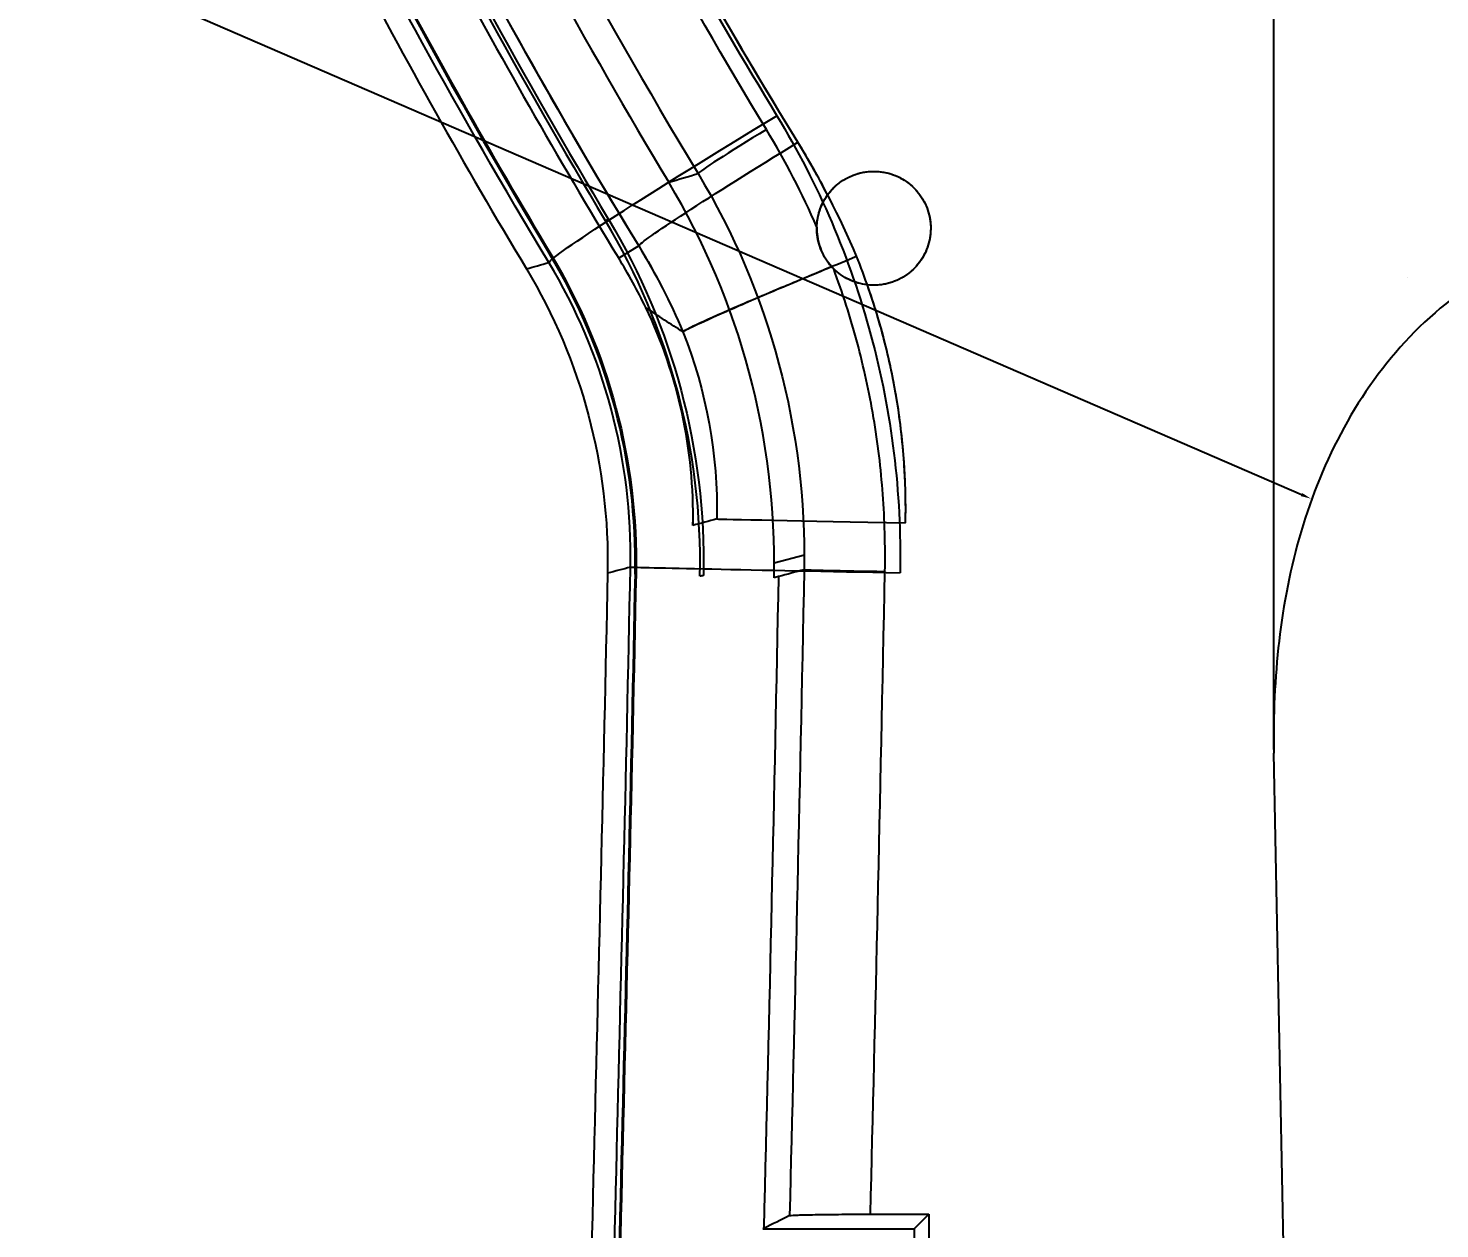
# Model space of a CAD drawing. Header units: inches. Extents: x -850 to 339, y -315 to 884.
# Drawn here: x -31.88 to -7.1, y -198.29 to -177.21 of the extents above; entities that cross this region are included whole.
import ezdxf
from ezdxf.lldxf.tags import DXFTag

# ---------------------------------------------------------------- set-up
doc = ezdxf.new("R2010")
doc.units = ezdxf.units.IN
doc.header["$MEASUREMENT"] = 0
doc.layers.add('SX$17', color=7, linetype='Continuous', true_color=0xffffff)
for name, color, linetype in [('VE200I1$1011000101111', 255, 'Continuous'), ('VE200I11$0000000000011', 255, 'Continuous'), ('VE200I1102$0000000000011', 255, 'Continuous'), ('VE200I13$1011000101111', 255, 'Continuous'), ('VE200I1321$0010000001011', 255, 'Continuous'), ('VE200I1322$0000000000011', 255, 'Continuous'), ('VE200I1323$0000000000011', 255, 'Continuous'), ('VE200I1324$0000000000011', 255, 'Continuous'), ('VE200I1341$0000000000011', 255, 'Continuous'), ('VE200I1342$0000000000011', 255, 'Continuous'), ('VE200I1343$0000000000011', 255, 'Continuous'), ('VE200I1375$0000000000011', 255, 'Continuous'), ('VE200I1379$0000000000011', 255, 'Continuous'), ('VE200I1380$0000000000011', 255, 'Continuous'), ('VE200I1381$0000000000011', 255, 'Continuous'), ('VE200I1382$0000000000011', 255, 'Continuous'), ('VE200I1383$0000000000011', 255, 'Continuous'), ('VE200I1444$0000000000011', 255, 'Continuous'), ('VE200I15$1011000101111', 255, 'Continuous'), ('VE200I16$1011000101111', 255, 'Continuous'), ('VE200I17$1011000101011', 255, 'Continuous'), ('VE200I19$1011000101011', 255, 'Continuous'), ('VE200I2$1011010101111', 255, 'Continuous'), ('VE200I20$1001000100011', 255, 'Continuous'), ('VE200I21$1011000101111', 255, 'Continuous'), ('VE200I22$0011000001011', 255, 'Continuous'), ('VE200I24$0001000000011', 255, 'Continuous'), ('VE200I26$0011000001111', 255, 'Continuous'), ('VE200I27$0011000001111', 255, 'Continuous'), ('VE200I28$1011000101111', 255, 'Continuous'), ('VE200I29$1011000101111', 255, 'Continuous'), ('VE200I30$1001000100011', 255, 'Continuous'), ('VE200I31$0000000000011', 255, 'Continuous'), ('VE200I32$0000000000011', 255, 'Continuous'), ('VE200I33$0000000000011', 255, 'Continuous'), ('VE200I34$0000000000011', 255, 'Continuous'), ('VE200I36$0000000000011', 255, 'Continuous'), ('VE200I37$0000000000011', 255, 'Continuous'), ('VE200I38$0000000000011', 255, 'Continuous'), ('VE200I39$0000000000011', 255, 'Continuous'), ('VE200I4$0010000001011', 255, 'Continuous'), ('VE200I40$0000000000011', 255, 'Continuous'), ('VE200I457$0000000000011', 255, 'Continuous'), ('VE200I458$0000000000011', 255, 'Continuous'), ('VE200I505$0000000000011', 255, 'Continuous'), ('VE200I506$0000000000011', 255, 'Continuous'), ('VE200I507$0000000000011', 255, 'Continuous'), ('VE200I508$0000000000011', 255, 'Continuous'), ('VE200I511$0000000000011', 255, 'Continuous'), ('VE200I512$0000000000011', 255, 'Continuous'), ('VE200I513$0000000000011', 255, 'Continuous'), ('VE200I514$0000000000011', 255, 'Continuous'), ('VE200I515$0000000000011', 255, 'Continuous'), ('VE200I516$0000000000011', 255, 'Continuous'), ('VE200I517$0000000000011', 255, 'Continuous'), ('VE200I518$0000000000011', 255, 'Continuous'), ('VE200I519$0000000000011', 255, 'Continuous'), ('VE200I55$0000000000111', 255, 'Continuous'), ('VE200I551$0000001010011', 255, 'Continuous'), ('VE200I552$0000000000011', 255, 'Continuous'), ('VE200I56$0000000000011', 255, 'Continuous'), ('VE200I57$0000000000011', 255, 'Continuous'), ('VE200I590$0000000000011', 255, 'Continuous'), ('VE200I594$0000000000011', 255, 'Continuous'), ('VE200I595$0000000000011', 255, 'Continuous'), ('VE200I63$0000000000011', 255, 'Continuous'), ('VE200I64$0000000000011', 255, 'Continuous'), ('VE200I65$0000000000011', 255, 'Continuous'), ('VE200I692$0001000000111', 255, 'Continuous'), ('VE200I698$0000000000011', 255, 'Continuous'), ('VE200I7$0000000000011', 255, 'Continuous'), ('VE200I702$0000000000011', 255, 'Continuous'), ('VE200I703$0000000000011', 255, 'Continuous'), ('VE200I709$0000000000011', 255, 'Continuous'), ('VE200I710$0000000000011', 255, 'Continuous'), ('VE200I8$0000000000011', 255, 'Continuous'), ('VE200I866$0001000000011', 255, 'Continuous'), ('VE200I870$0011000001111', 255, 'Continuous'), ('VE200I871$0011000001111', 255, 'Continuous'), ('VE200I9$0011000001111', 255, 'Continuous'), ('VE200I916$0000000000011', 255, 'Continuous'), ('VE200I917$0000000000011', 255, 'Continuous'), ('VE200I918$0000000000011', 255, 'Continuous'), ('VE200I919$0000000000111', 255, 'Continuous'), ('VE200I920$0000000000011', 255, 'Continuous'), ('VE200I921$0000000000011', 255, 'Continuous'), ('VE200I931$1000000100011', 255, 'Continuous'), ('VE200I942$1000000100011', 255, 'Continuous')]:
    doc.layers.add(name, color=color, linetype=linetype)
tags = doc.linetypes.add('HIDDEN', pattern=[0.5, 0.25, -0.25]).pattern_tags.tags
tags[6:7] = [DXFTag(74, 4), DXFTag(75, 0), DXFTag(340, '0'), DXFTag(46, 0.0), DXFTag(50, 0.0), DXFTag(44, 0.0), DXFTag(45, 0.0)]
tags[4:5] = [DXFTag(74, 4), DXFTag(75, 0), DXFTag(340, '0'), DXFTag(46, 0.0), DXFTag(50, 0.0), DXFTag(44, 0.0), DXFTag(45, 0.0)]
doc.dimstyles.get("Standard").update_dxf_attribs({"dimtxt": 5, "dimasz": 0.18, "dimexe": 0.18, "dimexo": 0.0625, "dimgap": 0.09, "dimtad": 0, "dimtih": 1, "dimtoh": 1, "dimzin": 0, "dimdsep": 46, "dimtxsty": 'Standard', "dimcen": 0.09, "dimclrt": 3, "dimadec": 0, "dimazin": 0, "dimtfac": 1, "dimtofl": 0, "dimtmove": 0, "dimatfit": 3, "dimfxl": 0, "dimtolj": 1, "dimtzin": 0, "dimarcsym": 0})

# ---------------------------------------------------------------- blocks, each defined once
blk = doc.blocks.new('*D99')
at = {"color": 0, "lineweight": -2}
for p, q in [((-0.372, -180.658), (-0.372, -226.445)), ((-0.309, -180.478), (-0.192, -180.478)), ((-0.372, -277.411), (-0.372, -231.625)), ((-4.897, -277.591), (-0.192, -277.591))]:
    blk.add_line(p, q, dxfattribs=at)
at = {"color": 0}
for points in [[(-0.402, -180.658), (-0.342, -180.658), (-0.372, -180.478)], [(-0.402, -277.411), (-0.342, -277.411), (-0.372, -277.591)]]:
    blk.add_solid(points, dxfattribs=at)
at = {"layer": 'Defpoints', "color": 0}
for p in [(-0.372, -180.478, 15), (-0.372, -180.478), (-4.96, -277.591, 15)]:
    blk.add_point(p, dxfattribs=at)
at = {"color": 3, "insert": (-0.372, -229.035), "char_height": 5, "attachment_point": 5}
blk.add_mtext('\\A1;97.11', dxfattribs=at)
blk = doc.blocks.new('*D107')
at = {"color": 0, "lineweight": -2}
for p, q in [((-31.375, -176.008), (-31.195, -176.008)), ((-31.195, -176.008), (-9.524, -185.395)), ((-1.434, -188.99), (-1.434, -188.81)), ((-1.524, -188.9), (-1.344, -188.9))]:
    blk.add_line(p, q, dxfattribs=at)
at = {"color": 0}
blk.add_solid([(-9.512, -185.368), (-9.536, -185.423), (-9.359, -185.467)], dxfattribs=at)
at = {"layer": 'Defpoints', "color": 0}
for p in [(-9.359, -185.467, 15), (-1.434, -188.9, 15)]:
    blk.add_point(p, dxfattribs=at)
at = {"color": 3, "insert": (-41.465, -176.008), "char_height": 5, "attachment_point": 5}
blk.add_mtext('\\A1;R8.64', dxfattribs=at)
blk = doc.blocks.new('*D108')
at = {"color": 0, "lineweight": -2}
for p, q in [((-10.009, -189.872), (-10.009, -133.139)), ((-9.829, -133.319), (8.542, -133.319)), ((47.092, -133.319), (28.722, -133.319)), ((47.272, -189.872), (47.272, -133.139))]:
    blk.add_line(p, q, dxfattribs=at)
at = {"color": 0}
for points in [[(-9.829, -133.289), (-9.829, -133.349), (-10.009, -133.319)], [(47.092, -133.289), (47.092, -133.349), (47.272, -133.319)]]:
    blk.add_solid(points, dxfattribs=at)
at = {"layer": 'Defpoints', "color": 0}
for p in [(47.272, -133.319), (-10.009, -189.934, 15), (47.272, -189.934, 15)]:
    blk.add_point(p, dxfattribs=at)
at = {"color": 3, "insert": (18.632, -133.319), "char_height": 5, "attachment_point": 5}
blk.add_mtext('\\A1;57.28', dxfattribs=at)

msp = doc.modelspace()

# ---------------------------------------------------------------- linework, layer by layer
at = {"layer": 'SX$17', "color": 9, "linetype": 'HIDDEN'}
for p, q in [((-7.662, -181.585, 8.6), (-7.662, -181.585, 13.111)), ((-18.784, -186.596, -1.7), (-18.252, -186.454, 13.453))]:
    msp.add_line(p, q, dxfattribs=at)
at = {"layer": 'VE200I1$1011000101111', "color": 30}
msp.add_open_spline([(-24.946, -166.85, 16.286), (-23.135, -170.946, 16.404), (-21.065, -174.91, 16.531), (-18.737, -178.742, 16.66)], degree=3, dxfattribs=at)
at = {"layer": 'VE200I11$0000000000011', "color": 30}
msp.add_arc((70.617, -125.152), 107.863, 204.75111, 211.33366, dxfattribs=at)
at = {"layer": 'VE200I1102$0000000000011', "color": 9, "extrusion": (0.516278, -0.855931, 0.028976)}
msp.add_arc((-108.574, 8.985, 143.855), 1.5, 92.7504, 177.9992, dxfattribs=at)
at = {"layer": 'VE200I13$1011000101111', "color": 30}
msp.add_open_spline([(-22.741, -181.318, 11.843), (-25.951, -175.993, 11.672), (-28.107, -171.424, 11.539), (-29.621, -167.879, 11.445)], degree=3, dxfattribs=at)
at = {"layer": 'VE200I1321$0010000001011', "color": 9}
msp.add_open_spline([(-20.386, -182.537, 11.861), (-20.603, -182.405, 7.638), (-20.819, -182.262, 3.684), (-21.039, -182.109, 0)], degree=3, dxfattribs=at)
at = {"layer": 'VE200I1322$0000000000011', "color": 9}
msp.add_arc((70.617, -125.152), 107.863, 204.75111, 211.33366, dxfattribs=at)
at = {"layer": 'VE200I1323$0000000000011', "color": 9}
msp.add_line((-21.163, -181.029, 11.806), (-21.515, -181.243), dxfattribs=at)
at = {"layer": 'VE200I1324$0000000000011', "color": 9}
msp.add_open_spline([(-19.792, -185.823, 11.907), (-19.931, -185.861, 7.938), (-20.07, -185.899, 3.969), (-20.21, -185.937, 0)], degree=3, dxfattribs=at)
at = {"layer": 'VE200I1341$0000000000011', "color": 9}
msp.add_open_spline([(-27.986, -167.887, 11.408), (-26.028, -172.394, 11.532), (-23.758, -176.776, 11.667), (-21.163, -181.029, 11.806)], degree=3, dxfattribs=at)
at = {"layer": 'VE200I1342$0000000000011', "color": 9, "extrusion": (-0.520664, 0.853277, -0.02877)}
msp.add_arc((108.862, 7.55, -143.788), 3.5, 2.0008, 87.3006, dxfattribs=at)
at = {"layer": 'VE200I1343$0000000000011', "color": 9}
msp.add_open_spline([(-18.368, -179.21, 15.179), (-20.762, -175.307, 15.046), (-22.872, -171.291, 14.917), (-24.708, -167.166, 14.798)], degree=3, dxfattribs=at)
at = {"layer": 'VE200I1375$0000000000011', "color": 9}
msp.add_line((-16.071, -198.029, 14.801), (-16.071, -199.642, 14.801), dxfattribs=at)
at = {"layer": 'VE200I1379$0000000000011', "color": 9}
msp.add_open_spline([(-18.514, -198.055, 13.301), (-18.508, -198.052, 13.469), (-18.473, -198.05, 13.638), (-18.412, -198.047, 13.795), (-18.351, -198.044, 13.951), (-18.262, -198.041, 14.099), (-18.152, -198.039, 14.227), (-18.043, -198.037, 14.354), (-17.91, -198.035, 14.464), (-17.764, -198.034, 14.548), (-17.619, -198.032, 14.632), (-17.457, -198.031, 14.692), (-17.292, -198.031, 14.723), (-17.226, -198.03, 14.736), (-17.16, -198.03, 14.743), (-17.094, -198.03, 14.747)], degree=3, knots=[0, 0, 0, 0, 0.227732, 0.227732, 0.227732, 0.45546, 0.45546, 0.45546, 0.68326, 0.68326, 0.68326, 0.911112, 0.911112, 0.911112, 1, 1, 1, 1], dxfattribs=at)
at = {"layer": 'VE200I1380$0000000000011', "color": 9, "extrusion": (0, 0.999848, -0.017452)}
msp.add_ellipse((18.632, -209.711, -654.429), major_axis=(0, -11.697, -670.129), ratio=0.999848, start_param=3.088256, end_param=3.089785, dxfattribs=at)
at = {"layer": 'VE200I1381$0000000000011', "color": 9}
msp.add_line((-16.071, -198.029, 14.801), (-16.327, -198.286, 0.1), dxfattribs=at)
at = {"layer": 'VE200I1382$0000000000011', "color": 9}
msp.add_line((-18.981, -198.286, 0.1), (-16.327, -198.286, 0.1), dxfattribs=at)
at = {"layer": 'VE200I1383$0000000000011', "color": 9}
msp.add_line((-16.327, -198.286, 0.1), (-16.327, -199.386, 0.1), dxfattribs=at)
at = {"layer": 'VE200I1444$0000000000011', "color": 9}
msp.add_open_spline([(-18.036, -180.697, 14.696), (-18.033, -180.585, 14.696), (-18.011, -180.472, 14.697), (-17.972, -180.367, 14.7), (-17.932, -180.263, 14.702), (-17.874, -180.163, 14.705), (-17.803, -180.078, 14.709), (-17.731, -179.992, 14.713), (-17.643, -179.917, 14.717), (-17.547, -179.86, 14.723), (-17.451, -179.803, 14.728), (-17.344, -179.761, 14.734), (-17.234, -179.739, 14.74), (-17.124, -179.717, 14.745), (-17.009, -179.713, 14.752), (-16.898, -179.729, 14.757), (-16.787, -179.744, 14.763), (-16.677, -179.779, 14.769), (-16.578, -179.83, 14.774), (-16.478, -179.882, 14.78), (-16.386, -179.951, 14.784), (-16.309, -180.033, 14.788), (-16.232, -180.114, 14.792), (-16.168, -180.21, 14.796), (-16.123, -180.312, 14.798), (-16.077, -180.414, 14.801), (-16.048, -180.526, 14.802), (-16.039, -180.637, 14.803), (-16.03, -180.749, 14.803), (-16.04, -180.863, 14.802), (-16.068, -180.971, 14.801), (-16.096, -181.08, 14.8), (-16.143, -181.184, 14.797), (-16.206, -181.277, 14.794), (-16.268, -181.37, 14.791), (-16.347, -181.453, 14.786), (-16.437, -181.52, 14.782), (-16.526, -181.587, 14.777), (-16.629, -181.64, 14.772), (-16.735, -181.673, 14.766), (-16.842, -181.707, 14.76), (-16.956, -181.722, 14.754), (-17.068, -181.719, 14.748), (-17.18, -181.715, 14.742), (-17.293, -181.692, 14.736), (-17.398, -181.652, 14.731), (-17.502, -181.611, 14.725), (-17.601, -181.552, 14.72), (-17.686, -181.479, 14.715), (-17.705, -181.463, 14.714), (-17.723, -181.447, 14.713), (-17.74, -181.429, 14.712)], degree=3, knots=[0, 0, 0, 0, 0.06156, 0.06156, 0.06156, 0.123118, 0.123118, 0.123118, 0.184719, 0.184719, 0.184719, 0.24641, 0.24641, 0.24641, 0.308179, 0.308179, 0.308179, 0.36998, 0.36998, 0.36998, 0.431755, 0.431755, 0.431755, 0.493461, 0.493461, 0.493461, 0.555083, 0.555083, 0.555083, 0.616644, 0.616644, 0.616644, 0.678188, 0.678188, 0.678188, 0.73977, 0.73977, 0.73977, 0.801426, 0.801426, 0.801426, 0.863164, 0.863164, 0.863164, 0.924957, 0.924957, 0.924957, 0.986752, 0.986752, 0.986752, 1, 1, 1, 1], dxfattribs=at)
at = {"layer": 'VE200I15$1011000101111', "color": 30}
msp.add_arc((70.617, -125.152, 0.5), 109.347, 204.33213, 210.97741, dxfattribs=at)
at = {"layer": 'VE200I16$1011000101111', "color": 30}
msp.add_open_spline([(-23.134, -181.433, 0.5), (-23.003, -181.395, 4.281), (-22.872, -181.357, 8.062), (-22.741, -181.318, 11.843)], degree=3, dxfattribs=at)
at = {"layer": 'VE200I17$1011000101011', "color": 30}
msp.add_open_spline([(-21.711, -186.776, 0.5), (-21.853, -193.861, 0.5), (-22.077, -200.943, 0.5), (-22.287, -215.113, 0.5), (-22.237, -222.199, 0.5), (-21.767, -243.448, 0.5), (-21.001, -257.603, 0.5), (-19.958, -271.736, 0.5)], degree=3, knots=[0, 0, 0, 0, 0.25, 0.25, 0.5, 0.5, 1, 1, 1, 1], dxfattribs=at)
at = {"layer": 'VE200I19$1011000101011', "color": 30}
msp.add_open_spline([(-19.369, -274.192, 12.057), (-19.921, -266.914, 12.03), (-20.887, -252.345, 11.981), (-21.625, -234.11, 11.939), (-21.855, -219.512, 11.937), (-21.823, -208.562, 11.945), (-21.568, -197.615, 11.949), (-21.382, -190.318, 11.955), (-21.308, -186.669, 11.959)], degree=3, knots=[0, 0, 0, 0, 0.25, 0.5, 0.625, 0.75, 0.875, 1, 1, 1, 1], dxfattribs=at)
at = {"layer": 'VE200I2$1011010101111', "color": 30}
msp.add_open_spline([(-18.737, -178.742, 16.66), (-18.373, -179.342, 16.681), (-17.729, -180.594, 16.716), (-17.037, -182.588, 16.753), (-16.633, -184.661, 16.774), (-16.56, -186.067, 16.778), (-16.574, -186.769, 16.777)], degree=3, dxfattribs=at)
at = {"layer": 'VE200I20$1001000100011', "color": 30}
msp.add_open_spline([(-21.308, -186.669, 11.959), (-21.443, -186.705, 8.139), (-21.577, -186.741, 4.32), (-21.711, -186.776, 0.5)], degree=3, dxfattribs=at)
at = {"layer": 'VE200I21$1011000101111', "color": 30, "extrusion": (-0.516168, 0.856005, -0.028742)}
msp.add_arc((108.107, 7.538, -143.812), 5, 2.0008, 87.271, dxfattribs=at)
at = {"layer": 'VE200I22$0011000001011', "color": 30}
msp.add_open_spline([(-21.228, -186.791), (-21.369, -193.866), (-21.594, -200.939), (-21.803, -215.091), (-21.754, -222.166), (-21.286, -243.389), (-20.522, -257.517), (-19.481, -271.63)], degree=3, knots=[0, 0, 0, 0, 0.25, 0.25, 0.5, 0.5, 1, 1, 1, 1], dxfattribs=at)
at = {"layer": 'VE200I24$0001000000011', "color": 30}
msp.add_open_spline([(-21.21, -186.786, 0.5), (-21.216, -186.788, 0.333), (-21.222, -186.789, 0.167), (-21.228, -186.791, 0)], degree=3, dxfattribs=at)
at = {"layer": 'VE200I26$0011000001111', "color": 30}
msp.add_arc((70.617, -125.152), 108.864, 204.50855, 210.97508, dxfattribs=at)
at = {"layer": 'VE200I27$0011000001111', "color": 30}
msp.add_open_spline([(-22.722, -181.18), (-22.717, -181.179, 0.167), (-22.711, -181.177, 0.333), (-22.705, -181.175, 0.5)], degree=3, dxfattribs=at)
at = {"layer": 'VE200I28$1011000101111', "color": 30, "extrusion": (0, 0, -1)}
msp.add_ellipse((-31.714, -186.58, 0.5), major_axis=(-9.667, -2.582), ratio=0.99934, start_param=2.86208, end_param=3.422402, dxfattribs=at)
at = {"layer": 'VE200I29$1011000101111', "color": 30}
msp.add_open_spline([(-21.308, -186.669, 11.959), (-21.27, -184.793, 11.971), (-21.776, -182.916, 11.932), (-22.741, -181.318, 11.843)], degree=3, dxfattribs=at)
at = {"layer": 'VE200I30$1001000100011', "color": 30, "extrusion": (0.020005, 0.999799, 0.001049)}
msp.add_arc((12.573, 11.98, -187.045), 5, 2, 86.9981, dxfattribs=at)
at = {"layer": 'VE200I31$0000000000011', "color": 30}
msp.add_open_spline([(-20.386, -182.537, 11.861), (-20.386, -182.537, 11.867)], degree=1, dxfattribs=at)
at = {"layer": 'VE200I32$0000000000011', "color": 30}
msp.add_open_spline([(-20.386, -182.537, 11.867), (-19.974, -183.576, 11.9), (-19.77, -184.7, 11.914), (-19.792, -185.823, 11.907)], degree=3, dxfattribs=at)
at = {"layer": 'VE200I33$0000000000011', "color": 30}
msp.add_open_spline([(-19.792, -185.823, 11.907), (-19.931, -185.861, 7.938), (-20.07, -185.899, 3.969), (-20.21, -185.937, 0)], degree=3, dxfattribs=at)
at = {"layer": 'VE200I34$0000000000011', "color": 30}
msp.add_ellipse((-28.713, -185.775), major_axis=(-8.21, -2.221), ratio=0.999339, start_param=2.858265, end_param=3.32323, dxfattribs=at)
at = {"layer": 'VE200I36$0000000000011', "color": 30}
msp.add_open_spline([(-27.986, -167.887, 11.408), (-26.508, -171.288, 11.502), (-24.377, -175.761, 11.634), (-21.163, -181.029, 11.806)], degree=3, dxfattribs=at)
at = {"layer": 'VE200I37$0000000000011', "color": 30}
msp.add_line((-21.163, -181.029, 11.806), (-21.515, -181.243), dxfattribs=at)
at = {"layer": 'VE200I38$0000000000011', "color": 30}
msp.add_open_spline([(-21.163, -181.029, 11.806), (-20.868, -181.511, 11.827), (-20.609, -182.015, 11.845), (-20.386, -182.537, 11.861)], degree=3, dxfattribs=at)
at = {"layer": 'VE200I39$0000000000011', "color": 30}
msp.add_open_spline([(-20.386, -182.537, 11.861), (-20.603, -182.405, 7.633), (-20.82, -182.261, 3.679), (-21.039, -182.109, 0)], degree=3, dxfattribs=at)
at = {"layer": 'VE200I4$0010000001011', "color": 30}
msp.add_open_spline([(-21.21, -186.786, 0.5), (-21.352, -193.871, 0.5), (-21.577, -200.953, 0.5), (-21.786, -215.123, 0.5), (-21.736, -222.208, 0.5), (-21.266, -243.459, 0.5), (-20.499, -257.605, 0.5), (-19.456, -271.736, 0.5)], degree=3, knots=[0, 0, 0, 0, 0.25, 0.25, 0.5, 0.5, 1, 1, 1, 1], dxfattribs=at)
at = {"layer": 'VE200I40$0000000000011', "color": 30}
msp.add_arc((-31.168, -187.12), 11.301, 26.3219, 31.3337, dxfattribs=at)
at = {"layer": 'VE200I457$0000000000011', "color": 9}
msp.add_open_spline([(-18.036, -180.697, 14.696), (-18.292, -180.107, 14.682), (-18.587, -179.536, 14.666), (-18.921, -178.985, 14.647)], degree=3, dxfattribs=at)
at = {"layer": 'VE200I458$0000000000011', "color": 9}
msp.add_open_spline([(-18.921, -178.985, 14.647), (-21.838, -174.159, 14.483), (-24.346, -169.132, 14.324), (-26.445, -163.905, 14.182)], degree=3, dxfattribs=at)
at = {"layer": 'VE200I505$0000000000011', "color": 9}
msp.add_open_spline([(-17.094, -198.03, 14.747), (-17.006, -194.568, 14.752), (-16.921, -190.807, 14.756), (-16.84, -186.745, 14.761)], degree=3, dxfattribs=at)
at = {"layer": 'VE200I506$0000000000011', "color": 9}
msp.add_open_spline([(-16.84, -186.745, 14.761), (-16.831, -186.293, 14.761), (-16.855, -185.388, 14.76), (-17.019, -184.041, 14.751), (-17.308, -182.715, 14.736), (-17.583, -181.853, 14.721), (-17.74, -181.429, 14.712)], degree=3, dxfattribs=at)
at = {"layer": 'VE200I507$0000000000011', "color": 9}
msp.add_open_spline([(-18.036, -180.697, 14.696), (-18.038, -180.808, 14.696), (-18.021, -180.922, 14.695), (-17.987, -181.028, 14.697), (-17.953, -181.134, 14.698), (-17.899, -181.236, 14.702), (-17.832, -181.325, 14.707), (-17.804, -181.362, 14.709), (-17.773, -181.397, 14.711), (-17.74, -181.429, 14.712)], degree=3, knots=[0, 0, 0, 0, 0.414826, 0.414826, 0.414826, 0.829732, 0.829732, 0.829732, 1, 1, 1, 1], dxfattribs=at)
at = {"layer": 'VE200I508$0000000000011', "color": 9}
msp.add_open_spline([(-17.846, -180.133, 15.207), (-17.78, -180.042, 15.211), (-17.698, -179.962, 15.215), (-17.606, -179.898, 15.22), (-17.514, -179.834, 15.225), (-17.41, -179.785, 15.231), (-17.302, -179.755, 15.237), (-17.194, -179.726, 15.242), (-17.079, -179.714, 15.249), (-16.967, -179.722, 15.254), (-16.856, -179.729, 15.26), (-16.744, -179.756, 15.266), (-16.641, -179.801, 15.272), (-16.538, -179.845, 15.277), (-16.441, -179.908, 15.282), (-16.358, -179.984, 15.287), (-16.276, -180.06, 15.291), (-16.206, -180.151, 15.295), (-16.153, -180.25, 15.297), (-16.1, -180.349, 15.3), (-16.064, -180.458, 15.302), (-16.047, -180.569, 15.303), (-16.03, -180.679, 15.304), (-16.032, -180.794, 15.304), (-16.053, -180.904, 15.302), (-16.074, -181.014, 15.301), (-16.113, -181.122, 15.299), (-16.169, -181.218, 15.296), (-16.225, -181.315, 15.294), (-16.298, -181.404, 15.29), (-16.383, -181.477, 15.285), (-16.468, -181.55, 15.281), (-16.566, -181.609, 15.276), (-16.67, -181.65, 15.27), (-16.774, -181.691, 15.265), (-16.887, -181.715, 15.259), (-16.999, -181.719, 15.253), (-17.049, -181.721, 15.25), (-17.099, -181.719, 15.247), (-17.148, -181.713, 15.245)], degree=3, knots=[0, 0, 0, 0, 0.080419, 0.080419, 0.080419, 0.160832, 0.160832, 0.160832, 0.241324, 0.241324, 0.241324, 0.321872, 0.321872, 0.321872, 0.402402, 0.402402, 0.402402, 0.48285, 0.48285, 0.48285, 0.56319, 0.56319, 0.56319, 0.64344, 0.64344, 0.64344, 0.723655, 0.723655, 0.723655, 0.803905, 0.803905, 0.803905, 0.884245, 0.884245, 0.884245, 0.964694, 0.964694, 0.964694, 1, 1, 1, 1], dxfattribs=at)
at = {"layer": 'VE200I511$0000000000011', "color": 9}
msp.add_open_spline([(-20.386, -182.537, 11.867), (-20.376, -182.524, 12.253), (-20.305, -182.486, 12.642), (-20.179, -182.426, 13.002), (-20.051, -182.366, 13.367), (-19.863, -182.281, 13.713), (-19.63, -182.179, 14.011), (-19.397, -182.076, 14.309), (-19.113, -181.954, 14.567), (-18.802, -181.821, 14.764), (-18.49, -181.689, 14.961), (-18.142, -181.543, 15.102), (-17.788, -181.395, 15.176), (-17.784, -181.394, 15.177), (-17.78, -181.392, 15.178), (-17.776, -181.39, 15.179)], degree=3, knots=[0, 0, 0, 0, 0.246766, 0.246766, 0.246766, 0.497055, 0.497055, 0.497055, 0.747361, 0.747361, 0.747361, 0.997684, 0.997684, 0.997684, 1, 1, 1, 1], dxfattribs=at)
at = {"layer": 'VE200I512$0000000000011', "color": 9}
msp.add_open_spline([(-17.777, -181.391, 15.178), (-17.851, -181.309, 15.169), (-17.912, -181.214, 15.163), (-17.955, -181.113, 15.161), (-17.998, -181.012, 15.159), (-18.025, -180.902, 15.161), (-18.033, -180.792, 15.166), (-18.041, -180.683, 15.171), (-18.031, -180.571, 15.179), (-18.003, -180.465, 15.186), (-17.972, -180.346, 15.195), (-17.918, -180.232, 15.203), (-17.846, -180.133, 15.207)], degree=3, knots=[0, 0, 0, 0, 0.242924, 0.242924, 0.242924, 0.485921, 0.485921, 0.485921, 0.728515, 0.728515, 0.728515, 1, 1, 1, 1], dxfattribs=at)
at = {"layer": 'VE200I513$0000000000011', "color": 9}
msp.add_open_spline([(-17.846, -180.133, 15.207), (-18.008, -179.821, 15.198), (-18.183, -179.513, 15.189), (-18.368, -179.21, 15.179)], degree=3, dxfattribs=at)
at = {"layer": 'VE200I514$0000000000011', "color": 9}
msp.add_open_spline([(-21.163, -181.029, 11.806), (-20.866, -181.516, 11.827), (-20.607, -182.019, 11.846), (-20.386, -182.537, 11.861)], degree=3, dxfattribs=at)
at = {"layer": 'VE200I515$0000000000011', "color": 9}
msp.add_open_spline([(-20.386, -182.537, 11.861), (-20.386, -182.537, 11.867)], degree=1, dxfattribs=at)
at = {"layer": 'VE200I516$0000000000011', "color": 9}
msp.add_open_spline([(-16.478, -185.891, 15.28), (-16.471, -185.537, 15.281), (-16.488, -184.827, 15.28), (-16.609, -183.769, 15.273), (-16.825, -182.727, 15.262), (-17.03, -182.047, 15.251), (-17.148, -181.713, 15.245)], degree=3, dxfattribs=at)
at = {"layer": 'VE200I517$0000000000011', "color": 9}
msp.add_open_spline([(-17.148, -181.713, 15.245), (-17.259, -181.701, 15.239), (-17.37, -181.669, 15.228), (-17.47, -181.62, 15.217), (-17.57, -181.572, 15.206), (-17.664, -181.506, 15.193), (-17.743, -181.427, 15.183), (-17.755, -181.415, 15.181), (-17.766, -181.403, 15.18), (-17.777, -181.391, 15.178)], degree=3, knots=[0, 0, 0, 0, 0.466145, 0.466145, 0.466145, 0.931875, 0.931875, 0.931875, 1, 1, 1, 1], dxfattribs=at)
at = {"layer": 'VE200I518$0000000000011', "color": 9}
msp.add_open_spline([(-20.386, -182.537, 11.867), (-19.974, -183.577, 11.9), (-19.77, -184.701, 11.914), (-19.792, -185.823, 11.907)], degree=3, dxfattribs=at)
at = {"layer": 'VE200I519$0000000000011', "color": 9, "extrusion": (0.019385, 0.999812, 0.001016)}
msp.add_arc((12.688, 11.974, -186.16), 3.5, 2, 86.9996, dxfattribs=at)
at = {"layer": 'VE200I55$0000000000111', "color": 30}
msp.add_open_spline([(-16.478, -185.891, 15.28), (-16.47, -185.492, 15.281), (-16.494, -184.692, 15.279), (-16.651, -183.503, 15.271), (-16.928, -182.335, 15.257), (-17.189, -181.579, 15.243), (-17.338, -181.209, 15.235)], degree=3, dxfattribs=at)
at = {"layer": 'VE200I551$0000001010011', "color": 9}
msp.add_open_spline([(-18.709, -186.835, 0.5), (-18.786, -190.65, 0.5), (-18.871, -194.465, 0.5), (-18.967, -198.279, 0.5)], degree=3, dxfattribs=at)
at = {"layer": 'VE200I552$0000000000011', "color": 9}
msp.add_line((-18.967, -198.279, 0.5), (-18.981, -198.286, 0.1), dxfattribs=at)
at = {"layer": 'VE200I56$0000000000011', "color": 30}
msp.add_open_spline([(-17.338, -181.209, 15.235), (-17.632, -180.517, 15.219), (-17.975, -179.851, 15.2), (-18.368, -179.21, 15.179)], degree=3, dxfattribs=at)
at = {"layer": 'VE200I57$0000000000011', "color": 30}
msp.add_open_spline([(-18.368, -179.21, 15.179), (-20.747, -175.332, 15.047), (-22.86, -171.317, 14.918), (-24.708, -167.166, 14.798)], degree=3, dxfattribs=at)
at = {"layer": 'VE200I590$0000000000011', "color": 9, "extrusion": (0.020002, 0.999799, 0.00106)}
msp.add_arc((13.022, 13.461, -187.029), 1.5, 2, 86.9664, dxfattribs=at)
at = {"layer": 'VE200I594$0000000000011', "color": 9}
msp.add_open_spline([(-18.259, -186.715, 13.315), (-18.341, -190.793, 13.311), (-18.427, -194.581, 13.306), (-18.514, -198.055, 13.301)], degree=3, dxfattribs=at)
at = {"layer": 'VE200I595$0000000000011', "color": 9}
msp.add_open_spline([(-18.514, -198.055, 13.301), (-18.665, -198.13, 9.034), (-18.816, -198.204, 4.767), (-18.967, -198.279, 0.5)], degree=3, dxfattribs=at)
at = {"layer": 'VE200I63$0000000000011', "color": 30, "extrusion": (-0.520664, 0.853277, -0.02877)}
msp.add_arc((108.862, 7.55, -143.788), 3.5, 2.0008, 87.3006, dxfattribs=at)
at = {"layer": 'VE200I64$0000000000011', "color": 30}
msp.add_open_spline([(-20.386, -182.537, 11.867), (-20.377, -182.522, 12.261), (-20.23, -182.44, 13.1), (-19.536, -182.13, 14.262), (-18.476, -181.68, 15.037), (-17.702, -181.359, 15.215), (-17.338, -181.209, 15.235)], degree=3, dxfattribs=at)
at = {"layer": 'VE200I65$0000000000011', "color": 30, "extrusion": (0.019385, 0.999812, 0.001016)}
msp.add_arc((12.688, 11.974, -186.16), 3.5, 2, 86.9996, dxfattribs=at)
at = {"layer": 'VE200I692$0001000000111', "color": 9}
msp.add_ellipse((-31.792, -186.6, -1.7), major_axis=(-11.313, -3.014), ratio=0.99934, start_param=2.861426, end_param=3.421561, dxfattribs=at)
at = {"layer": 'VE200I698$0000000000011', "color": 9}
msp.add_arc((70.617, -125.152, -1.7), 106.422, 201.73136, 210.9673, dxfattribs=at)
at = {"layer": 'VE200I7$0000000000011', "color": 30}
msp.add_arc((70.617, -125.152, 0.5), 108.846, 204.45127, 210.9775, dxfattribs=at)
at = {"layer": 'VE200I702$0000000000011', "color": 9}
msp.add_ellipse((-28.713, -185.775), major_axis=(-8.208, -2.228), ratio=0.999339, start_param=2.857392, end_param=3.322357, dxfattribs=at)
at = {"layer": 'VE200I703$0000000000011', "color": 9}
msp.add_arc((-31.168, -187.12), 11.301, 26.3219, 31.3337, dxfattribs=at)
at = {"layer": 'VE200I709$0000000000011', "color": 9}
msp.add_arc((70.617, -125.152), 107.663, 201.73756, 210.97529, dxfattribs=at)
at = {"layer": 'VE200I710$0000000000011', "color": 9, "extrusion": (0, 0, -1)}
msp.add_ellipse((-31.732, -186.584), major_axis=(-11.313, -3.014), ratio=0.99934, start_param=2.861481, end_param=3.421755, dxfattribs=at)
at = {"layer": 'VE200I8$0000000000011', "color": 30, "extrusion": (0, 0, -1)}
msp.add_ellipse((-31.715, -186.58, 0.5), major_axis=(-10.153, -2.705), ratio=0.99934, start_param=2.861446, end_param=3.421757, dxfattribs=at)
at = {"layer": 'VE200I866$0001000000011', "color": 9}
msp.add_open_spline([(-20.027, -186.815, 0), (-20.047, -186.82, -0.567), (-20.067, -186.825, -1.133), (-20.087, -186.83, -1.7)], degree=3, dxfattribs=at)
at = {"layer": 'VE200I870$0011000001111', "color": 9}
msp.add_arc((70.617, -125.152, -1.7), 107.722, 201.73119, 210.96708, dxfattribs=at)
at = {"layer": 'VE200I871$0011000001111', "color": 9}
msp.add_open_spline([(-21.751, -180.58, -1.7), (-21.732, -180.574, -1.133), (-21.712, -180.568, -0.567), (-21.693, -180.563)], degree=3, dxfattribs=at)
at = {"layer": 'VE200I9$0011000001111', "color": 30}
msp.add_ellipse((-31.732, -186.584), major_axis=(-10.153, -2.705), ratio=0.99934, start_param=2.861427, end_param=3.421697, dxfattribs=at)
at = {"layer": 'VE200I916$0000000000011', "color": 9}
msp.add_open_spline([(-20.636, -179.911, -1.7), (-20.464, -179.86, 3.267), (-20.293, -179.809, 8.234), (-20.121, -179.758, 13.202)], degree=3, dxfattribs=at)
at = {"layer": 'VE200I917$0000000000011', "color": 9}
msp.add_open_spline([(-20.121, -179.758, 13.202), (-18.866, -181.837, 13.283), (-18.21, -184.278, 13.321), (-18.259, -186.715, 13.315)], degree=3, dxfattribs=at)
at = {"layer": 'VE200I918$0000000000011', "color": 9}
msp.add_open_spline([(-18.259, -186.715, 13.315), (-18.409, -186.755, 9.043), (-18.559, -186.795, 4.772), (-18.709, -186.835, 0.5)], degree=3, dxfattribs=at)
at = {"layer": 'VE200I919$0000000000111', "color": 9}
msp.add_open_spline([(-18.709, -186.835, 0.5), (-18.735, -186.842, -0.233), (-18.761, -186.849, -0.967), (-18.787, -186.856, -1.7)], degree=3, dxfattribs=at)
at = {"layer": 'VE200I920$0000000000011', "color": 9}
msp.add_ellipse((-31.792, -186.6, -1.7), major_axis=(-12.571, -3.345), ratio=0.99934, start_param=2.861714, end_param=3.421871, dxfattribs=at)
at = {"layer": 'VE200I921$0000000000011', "color": 9}
msp.add_open_spline([(-27.736, -164.462, 12.738), (-26.123, -168.487, 12.845), (-23.771, -173.706, 13), (-20.121, -179.758, 13.202)], degree=3, dxfattribs=at)
at = {"layer": 'VE200I931$1000000100011', "color": 9}
msp.add_line((-8.364, -273.825, 15), (-10.009, -189.934, 15), dxfattribs=at)
at = {"layer": 'VE200I942$1000000100011', "color": 9}
msp.add_open_spline([(-0.372, -180.478, 15), (-1.679, -180.305, 15), (-2.981, -180.328, 15), (-5.542, -181.007, 15), (-6.72, -181.68, 15), (-8.529, -183.573, 15), (-9.162, -184.785, 15), (-9.903, -187.302, 15), (-10.035, -188.615, 15), (-10.009, -189.934, 15)], degree=3, knots=[0, 0, 0, 0, 0.25, 0.25, 0.5, 0.5, 0.75, 0.75, 1, 1, 1, 1], dxfattribs=at)

# ---------------------------------------------------------------- dimensions: what is measured, and where the dimension line sits
at = {"color": 1}
dim = msp.add_linear_dim(base=(47.272, -133.319), p1=(-10.009, -189.934, 15), p2=(47.272, -189.934, 15), dimstyle='Standard', dxfattribs=at)
dim.commit()
dim.dimension.update_dxf_attribs({"geometry": '*D108', "text_midpoint": (18.632, -133.319)})
dim = msp.add_radius_dim(center=(-1.434, -188.9, 15), mpoint=(-9.359, -185.467, 15), dimstyle='Standard', dxfattribs=at)
dim.commit()
dim.dimension.update_dxf_attribs({"geometry": '*D107', "text_midpoint": (-41.465, -176.008), "dimtype": 164})
dim = msp.add_linear_dim(base=(-0.372, -180.478), p1=(-4.96, -277.591, 15), p2=(-0.372, -180.478, 15), angle=90, dimstyle='Standard', dxfattribs=at)
dim.commit()
dim.dimension.update_dxf_attribs({"geometry": '*D99', "text_midpoint": (-0.372, -229.035)})

doc.saveas('drawing.dxf')
